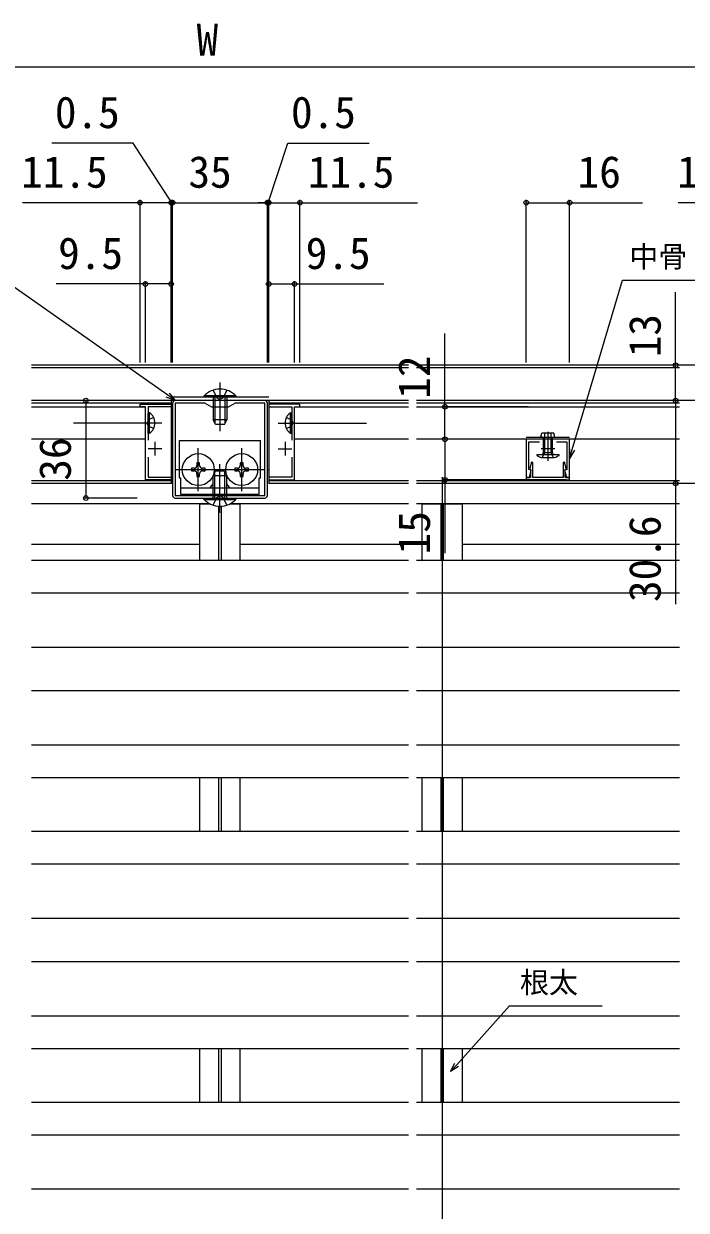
# Model space of a CAD drawing. Units: millimetres, scale not verified. Extents: x -700 to 700, y -1044 to 1038.
# Drawn here: x -269.4 to -24.9, y -546.7 to -108.8 of the extents above; entities that cross this region are included whole.
import ezdxf
from ezdxf.enums import TextEntityAlignment as Align

# ---------------------------------------------------------------- set-up
doc = ezdxf.new("R2010")
doc.units = ezdxf.units.MM
doc.header["$LTSCALE"] = 6
for name, color, linetype in [('0-3_YKK_11', 7, 'Continuous'), ('0-5_YKK_12', 2, 'Continuous'), ('0-6_YKK_13', 4, 'Continuous'), ('0-8_YKK_D', 6, 'Continuous')]:
    doc.layers.add(name, color=color, linetype=linetype)
doc.styles.add('ＭＳ ゴシック', font='')
doc.styles.get('ＭＳ ゴシック').set_extended_font_data('MS Gothic')

msp = doc.modelspace()

# ---------------------------------------------------------------- linework, layer by layer
at = {"layer": '0-3_YKK_11'}
for p, q in [((-214.48, -248.849), (-214.48, -282.849)), ((-180.48, -247.849), (-213.48, -247.849)), ((-179.48, -282.849), (-179.48, -248.849)), ((-218.48, -265.649), (-223.48, -265.649)), ((-220.98, -263.149), (-220.98, -268.149)), ((-175.48, -265.649), (-170.48, -265.649)), ((-172.98, -263.149), (-172.98, -268.149)), ((-73.48, -265.649), (-78.48, -265.649)), ((-75.98, -263.149), (-75.98, -268.149)), ((-213.48, -283.849), (-180.48, -283.849))]:
    msp.add_line(p, q, dxfattribs=at)
for points in [[(-223.48, -268.762), (-223.48, -276.149), (-214.98, -276.149), (-214.98, -277.149), (-224.48, -277.149), (-224.48, -250.149), (-226.48, -250.149), (-226.48, -249.149), (-214.98, -249.149), (-214.98, -250.149), (-223.48, -250.149), (-223.48, -262.536)], [(-170.48, -268.762), (-170.48, -276.149), (-178.98, -276.149), (-178.98, -277.149), (-169.48, -277.149), (-169.48, -250.149), (-167.48, -250.149), (-167.48, -249.149), (-178.98, -249.149), (-178.98, -250.149), (-170.48, -250.149), (-170.48, -262.536)], [(-72.867, -263.149), (-68.98, -263.149), (-68.98, -273.304), (-69.848, -273.537), (-69.121, -276.249), (-67.98, -276.249), (-67.98, -262.149), (-83.98, -262.149), (-83.98, -276.249), (-82.84, -276.249), (-82.113, -273.537), (-82.98, -273.304), (-82.98, -263.149), (-79.093, -263.149)]]:
    msp.add_lwpolyline(points, dxfattribs=at)
for points in [[(-213.48, -248.849), (-213.48, -282.849), (-180.48, -282.849), (-180.48, -248.849), (-191.382, -248.849), (-193.98, -250.349), (-199.98, -250.349), (-202.578, -248.849)], [(-83.98, -277.149), (-67.98, -277.149), (-67.98, -276.249), (-69.58, -276.249), (-69.58, -273.369), (-69.43, -273.109), (-69.29, -272.771), (-69.867, -270.62), (-70.38, -270.688), (-70.38, -276.249), (-81.58, -276.249), (-81.58, -270.688), (-82.094, -270.62), (-82.67, -272.771), (-82.53, -273.109), (-82.38, -273.369), (-82.38, -276.249), (-83.98, -276.249)]]:
    msp.add_lwpolyline(points, close=True, dxfattribs=at)
for centre, start, end in [((-213.48, -248.849), 90.00001, 179.99999), ((-180.48, -248.849), 0.00001, 89.99999), ((-213.48, -282.849), 180.00001, 269.99999), ((-180.48, -282.849), 270.00001, 359.99999)]:
    msp.add_arc(centre, 1, start, end, dxfattribs=at)
at = {"layer": '0-5_YKK_12'}
for p, q in [((-127.48, -234.849), (-266.48, -234.849)), ((-127.48, -235.749), (-266.48, -235.749)), ((-27.48, -234.849), (-124.48, -234.849)), ((-27.48, -235.749), (-124.48, -235.749)), ((-127.48, -247.849), (-266.48, -247.849)), ((-214.98, -248.849), (-266.48, -248.849)), ((-214.98, -247.849), (-214.98, -278.449)), ((-178.98, -246.649), (-214.48, -246.649)), ((-178.98, -247.849), (-178.98, -278.449)), ((-127.48, -248.849), (-178.98, -248.849)), ((-27.48, -247.849), (-124.48, -247.849)), ((-27.48, -248.849), (-124.48, -248.849)), ((-266.48, -250.149), (-224.48, -250.149)), ((-224.48, -262.149), (-224.48, -250.149)), ((-169.48, -250.149), (-127.48, -250.149)), ((-169.48, -262.149), (-169.48, -250.149)), ((-124.48, -250.149), (-27.48, -250.149)), ((-224.48, -262.149), (-266.48, -262.149)), ((-127.48, -262.149), (-169.48, -262.149)), ((-27.48, -262.149), (-124.48, -262.149)), ((-67.98, -261.449), (-83.98, -261.449)), ((-214.98, -273.349), (-214.48, -273.349)), ((-213.48, -273.349), (-211.98, -273.349)), ((-181.98, -273.349), (-180.48, -273.349)), ((-179.48, -273.349), (-178.98, -273.349)), ((-214.98, -277.449), (-266.48, -277.449)), ((-214.98, -278.449), (-266.48, -278.449)), ((-127.48, -277.449), (-178.98, -277.449)), ((-127.48, -278.449), (-178.98, -278.449)), ((-27.48, -277.449), (-124.48, -277.449)), ((-27.48, -278.449), (-124.48, -278.449)), ((-114.98, -276.185), (-114.98, -615.444)), ((-266.48, -285.849), (-200.913, -285.849)), ((-197.48, -286.834), (-197.48, -306.949)), ((-196.48, -306.949), (-196.48, -286.834)), ((-193.048, -285.849), (-127.48, -285.849)), ((-124.48, -285.849), (-27.48, -285.849)), ((-115.48, -286.049), (-115.48, -306.949)), ((-114.48, -306.949), (-114.48, -286.049)), ((-266.48, -300.849), (-204.48, -300.849)), ((-189.48, -300.849), (-127.48, -300.849)), ((-124.48, -300.849), (-122.48, -300.849)), ((-107.48, -300.849), (-27.48, -300.849)), ((-127.48, -306.949), (-266.48, -306.949)), ((-27.48, -306.949), (-124.48, -306.949)), ((-127.48, -318.949), (-266.48, -318.949)), ((-27.48, -318.949), (-124.48, -318.949)), ((-127.48, -338.949), (-266.48, -338.949)), ((-27.48, -338.949), (-124.48, -338.949)), ((-127.48, -354.949), (-266.48, -354.949)), ((-27.48, -354.949), (-124.48, -354.949)), ((-266.48, -374.949), (-127.48, -374.949)), ((-124.48, -374.949), (-27.48, -374.949)), ((-266.48, -386.949), (-127.48, -386.949)), ((-204.48, -386.949), (-204.48, -406.949)), ((-197.48, -386.949), (-197.48, -406.949)), ((-196.48, -406.949), (-196.48, -386.949)), ((-189.48, -406.949), (-189.48, -386.949)), ((-124.48, -386.949), (-27.48, -386.949)), ((-122.48, -386.949), (-122.48, -406.949)), ((-115.48, -386.949), (-115.48, -406.949)), ((-114.48, -406.949), (-114.48, -386.949)), ((-107.48, -406.949), (-107.48, -386.949)), ((-127.48, -406.949), (-266.48, -406.949)), ((-27.48, -406.949), (-124.48, -406.949)), ((-127.48, -418.949), (-266.48, -418.949)), ((-27.48, -418.949), (-124.48, -418.949)), ((-127.48, -438.949), (-266.48, -438.949)), ((-27.48, -438.949), (-124.48, -438.949)), ((-127.48, -454.949), (-266.48, -454.949)), ((-27.48, -454.949), (-124.48, -454.949)), ((-266.48, -474.949), (-127.48, -474.949)), ((-124.48, -474.949), (-27.48, -474.949)), ((-266.48, -486.949), (-127.48, -486.949)), ((-204.48, -486.949), (-204.48, -506.949)), ((-197.48, -486.949), (-197.48, -506.949)), ((-196.48, -506.949), (-196.48, -486.949)), ((-189.48, -506.949), (-189.48, -486.949)), ((-124.48, -486.949), (-27.48, -486.949)), ((-122.48, -486.949), (-122.48, -506.949)), ((-115.48, -486.949), (-115.48, -506.949)), ((-114.48, -506.949), (-114.48, -486.949)), ((-107.48, -506.949), (-107.48, -486.949)), ((-127.48, -506.949), (-266.48, -506.949)), ((-27.48, -506.949), (-124.48, -506.949)), ((-127.48, -518.949), (-266.48, -518.949)), ((-27.48, -518.949), (-124.48, -518.949)), ((-127.48, -538.949), (-266.48, -538.949)), ((-27.48, -538.949), (-124.48, -538.949))]:
    msp.add_line(p, q, dxfattribs=at)
for points in [[(-200.52, -286.049), (-204.48, -286.049), (-204.48, -306.949)], [(-189.48, -306.949), (-189.48, -286.049), (-193.44, -286.049)], [(-107.48, -306.949), (-107.48, -286.049), (-122.48, -286.049), (-122.48, -306.949)]]:
    msp.add_lwpolyline(points, dxfattribs=at)
at = {"layer": '0-6_YKK_13'}
for p, q in [((-196.98, -241.149), (-196.98, -259.149)), ((-191.08, -246.649), (-202.88, -246.649)), ((-191.08, -246.14), (-191.08, -246.649)), ((-223.48, -259.899), (-223.48, -252.399)), ((-170.48, -259.899), (-170.48, -252.399)), ((-218.48, -256.149), (-250.98, -256.149)), ((-194.48, -254.949), (-199.48, -254.949)), ((-198.68, -256.649), (-199.48, -254.949)), ((-195.28, -256.649), (-198.68, -256.649)), ((-195.28, -256.649), (-194.48, -254.949)), ((-175.48, -256.149), (-142.98, -256.149)), ((-222.971, -259.899), (-223.48, -259.899)), ((-211.98, -276.56), (-211.98, -262.56)), ((-211.98, -262.56), (-181.98, -262.56)), ((-181.98, -276.56), (-181.98, -262.56)), ((-170.989, -259.899), (-170.48, -259.899)), ((-73.755, -259.849), (-78.205, -259.849)), ((-73.83, -261.449), (-78.13, -261.449)), ((-77.63, -267.049), (-77.63, -261.449)), ((-77.13, -267.149), (-77.13, -259.849)), ((-75.98, -259.349), (-75.98, -270.049)), ((-74.83, -267.149), (-74.83, -259.849)), ((-74.33, -267.049), (-74.33, -261.449)), ((-204.98, -281.249), (-204.98, -265.449)), ((-188.98, -281.249), (-188.98, -265.449)), ((-78.03, -267.749), (-77.63, -267.049)), ((-77.63, -267.049), (-74.33, -267.049)), ((-73.93, -267.749), (-74.33, -267.049)), ((-196.98, -289.349), (-196.98, -271.349)), ((-80.08, -268.099), (-79.88, -267.749)), ((-79.88, -267.749), (-72.08, -267.749)), ((-78.46, -268.849), (-73.501, -268.849)), ((-78.087, -268.849), (-77.13, -267.149)), ((-74.83, -267.149), (-77.13, -267.149)), ((-73.874, -268.849), (-74.83, -267.149)), ((-72.08, -267.749), (-71.88, -268.099)), ((-212.88, -273.349), (-197.08, -273.349)), ((-203.48, -273.849), (-202.48, -273.849)), ((-198.68, -273.849), (-199.48, -275.549)), ((-199.48, -275.549), (-194.48, -275.549)), ((-199.48, -280.06), (-199.48, -275.549)), ((-198.826, -280.06), (-198.826, -274.159)), ((-198.68, -273.849), (-195.28, -273.849)), ((-196.98, -280.06), (-196.98, -275.06)), ((-196.88, -273.349), (-181.08, -273.349)), ((-195.28, -273.849), (-194.48, -275.549)), ((-195.135, -280.06), (-195.135, -274.159)), ((-194.48, -280.06), (-194.48, -275.549)), ((-187.48, -273.849), (-186.48, -273.849)), ((-211.48, -276.56), (-211.98, -276.56)), ((-211.48, -282.56), (-211.48, -276.56)), ((-211.48, -280.06), (-182.48, -280.06)), ((-200.552, -280.06), (-199.48, -278.56)), ((-199.48, -282.56), (-199.48, -280.06)), ((-198.826, -282.56), (-198.826, -280.06)), ((-195.135, -282.56), (-195.135, -280.06)), ((-193.409, -280.06), (-194.48, -278.56)), ((-194.48, -282.56), (-194.48, -280.06)), ((-182.48, -282.56), (-182.48, -276.56)), ((-181.98, -276.56), (-182.48, -276.56)), ((-182.48, -282.56), (-211.48, -282.56)), ((-202.88, -284.358), (-202.88, -283.849)), ((-202.88, -283.849), (-191.08, -283.849))]:
    msp.add_line(p, q, dxfattribs=at)
for points in [[(-199.48, -244.038), (-198.125, -246.816), (-196.98, -247.425)], [(-194.48, -244.038), (-195.835, -246.816), (-196.98, -247.425)], [(-191.08, -246.14), (-202.88, -246.14), (-202.88, -246.649)], [(-199.48, -246.649), (-199.48, -250.349), (-199.48, -254.949)], [(-198.826, -246.649), (-198.826, -250.349), (-198.826, -256.339)], [(-195.135, -246.649), (-195.135, -250.349), (-195.135, -256.339)], [(-194.48, -246.649), (-194.48, -250.349), (-194.48, -254.949)], [(-222.971, -259.899), (-222.971, -252.399), (-223.48, -252.399)], [(-170.989, -259.899), (-170.989, -252.399), (-170.48, -252.399)], [(-221.471, -254.099), (-223.327, -255.004), (-223.935, -256.149)], [(-221.471, -258.199), (-223.327, -257.294), (-223.935, -256.149)], [(-172.489, -254.099), (-170.634, -255.004), (-170.025, -256.149)], [(-172.489, -258.199), (-170.634, -257.294), (-170.025, -256.149)], [(-78.13, -261.449), (-78.455, -261.049), (-78.455, -260.749), (-78.205, -259.849)], [(-73.83, -261.449), (-73.505, -261.049), (-73.505, -260.749), (-73.755, -259.849)], [(-204.48, -271.849), (-204.48, -270.849), (-205.48, -270.849), (-205.48, -271.849)], [(-188.48, -271.849), (-188.48, -270.849), (-189.48, -270.849), (-189.48, -271.849)], [(-206.48, -272.849), (-207.48, -272.849), (-207.48, -273.849), (-206.48, -273.849)], [(-205.48, -274.849), (-205.48, -275.849), (-204.48, -275.849), (-204.48, -274.849)], [(-202.48, -273.849), (-202.48, -272.849), (-203.48, -272.849)], [(-190.48, -272.849), (-191.48, -272.849), (-191.48, -273.849), (-190.48, -273.849)], [(-189.48, -274.849), (-189.48, -275.849), (-188.48, -275.849), (-188.48, -274.849)], [(-186.48, -273.849), (-186.48, -272.849), (-187.48, -272.849)], [(-202.88, -284.358), (-191.08, -284.358), (-191.08, -283.849)], [(-199.48, -283.849), (-199.48, -282.849), (-199.48, -282.56)], [(-199.48, -286.46), (-198.125, -283.682), (-196.98, -283.073)], [(-198.826, -283.849), (-198.826, -282.849), (-198.826, -282.56)], [(-194.48, -286.46), (-195.835, -283.682), (-196.98, -283.073)], [(-195.135, -283.849), (-195.135, -282.849), (-195.135, -282.56)], [(-194.48, -283.849), (-194.48, -282.849), (-194.48, -282.56)]]:
    msp.add_lwpolyline(points, dxfattribs=at)
for centre in [(-204.98, -273.349), (-188.98, -273.349)]:
    msp.add_circle(centre, 5.9, dxfattribs=at)
for centre, radius, start, end in [((-196.98, -251.881), 8.232, 44.2189, 135.7811), ((-225.507, -256.149), 4.527, 304.06671, 55.93329), ((-168.453, -256.149), 4.527, 124.06671, 235.93329), ((-75.98, -261.365), 7.884, 238.66339, 251.67017), ((-75.98, -261.365), 7.884, 288.32983, 301.33661), ((-206.48, -271.849), 1, 270, 0), ((-206.48, -274.849), 1, 0, 90), ((-203.48, -271.849), 1, 180, 270), ((-203.48, -274.849), 1, 90, 180), ((-190.48, -271.849), 1, 270, 0), ((-190.48, -274.849), 1, 0, 90), ((-187.48, -271.849), 1, 180, 270), ((-187.48, -274.849), 1, 90, 180), ((-196.98, -278.617), 8.232, 224.2189, 315.7811)]:
    msp.add_arc(centre, radius, start, end, dxfattribs=at)
at = {"layer": '0-8_YKK_D'}
for p, q in [((89.02, -124.849), (-482.98, -124.849)), ((-226.48, -233.849), (-226.48, -173.849)), ((-214.98, -174.849), (-218.38, -174.849)), ((-214.98, -233.849), (-214.98, -173.849)), ((-214.98, -233.849), (-214.98, -173.849)), ((-214.48, -174.849), (-214.98, -174.849)), ((-214.48, -174.849), (-214.98, -174.849)), ((-214.48, -233.849), (-214.48, -173.849)), ((-214.48, -233.849), (-214.48, -173.849)), ((-214.48, -174.849), (-179.48, -174.849)), ((-214.48, -174.849), (-211.08, -174.849)), ((-179.48, -174.849), (-182.88, -174.849)), ((-179.48, -233.849), (-179.48, -173.849)), ((-179.48, -233.849), (-179.48, -173.849)), ((-179.48, -174.849), (-178.98, -174.849)), ((-179.48, -174.849), (-178.98, -174.849)), ((-178.98, -233.849), (-178.98, -173.849)), ((-178.98, -233.849), (-178.98, -173.849)), ((-178.98, -174.849), (-175.58, -174.849)), ((-167.48, -233.849), (-167.48, -173.849)), ((-83.98, -233.849), (-83.98, -173.849)), ((-67.98, -233.849), (-67.98, -173.849)), ((-224.48, -233.849), (-224.48, -203.849)), ((-214.98, -233.849), (-214.98, -203.849)), ((-178.978, -233.849), (-178.978, -203.849)), ((-169.48, -233.849), (-169.48, -203.849)), ((14.52, -234.849), (-29.865, -234.849)), ((-227.48, -247.849), (-247.48, -247.849)), ((-246.48, -247.849), (-246.48, -283.849)), ((14.52, -247.849), (-29.865, -247.849)), ((14.52, -247.849), (-29.865, -247.849)), ((-83.333, -250.149), (-114.98, -250.149)), ((-69.28, -262.149), (-114.98, -262.149)), ((-84.68, -262.149), (-114.98, -262.149)), ((-69.28, -277.149), (-114.98, -277.149)), ((14.52, -278.449), (-29.865, -278.449)), ((-227.48, -283.849), (-247.48, -283.849))]:
    msp.add_line(p, q, dxfattribs=at)
for points in [[(-214.73, -174.849), (-229.072, -152.849), (-259.072, -152.849)], [(-179.23, -174.849), (-171.969, -152.849), (-141.969, -152.849)], [(-214.98, -174.849), (-226.48, -174.849), (-269.88, -174.849)], [(-178.98, -174.849), (-167.48, -174.849), (-124.08, -174.849)], [(-83.98, -174.849), (-67.98, -174.849), (-41.035, -174.849)], [(27.02, -174.849), (15.52, -174.849), (-27.88, -174.849)], [(-213.48, -247.849), (-216.262, -245.894), (-274.499, -204.954), (-380.549, -204.954)], [(-214.98, -204.849), (-224.48, -204.849), (-257.426, -204.849)], [(-178.978, -204.849), (-169.48, -204.849), (-136.535, -204.849)], [(-67.98, -269.199), (-67.011, -265.94), (-48.424, -203.419), (-16.18, -203.419)], [(-28.865, -247.849), (-28.865, -234.849), (-28.865, -207.813)], [(-113.98, -262.149), (-113.98, -250.149), (-113.98, -223.113)], [(-215.738, -245.148), (-213.48, -247.849), (-216.786, -246.639)], [(-28.865, -247.849), (-28.865, -278.449), (-28.865, -323.031)], [(-113.98, -262.149), (-113.98, -277.149), (-113.98, -304.185)], [(-66.138, -266.2), (-67.98, -269.199), (-67.885, -265.68)], [(-111.884, -495.498), (-109.617, -492.964), (-90.209, -471.263), (-56.02, -471.263)], [(-108.938, -493.571), (-111.884, -495.498), (-110.296, -492.356)]]:
    msp.add_lwpolyline(points, dxfattribs=at)
for centre in [(-226.48, -174.849), (-214.98, -174.849), (-214.98, -174.849), (-214.48, -174.849), (-214.48, -174.849), (-179.48, -174.849), (-179.48, -174.849), (-178.98, -174.849), (-178.98, -174.849), (-167.48, -174.849), (-83.98, -174.849), (-67.98, -174.849), (-224.48, -204.849), (-214.98, -204.849), (-178.978, -204.849), (-169.48, -204.849), (-28.865, -234.849), (-246.48, -247.849), (-113.98, -250.149), (-28.865, -247.849), (-28.865, -247.849), (-113.98, -262.149), (-113.98, -262.149), (-113.98, -277.149), (-28.865, -278.449), (-246.48, -283.849)]:
    msp.add_circle(centre, 0.85, dxfattribs=at)

# ---------------------------------------------------------------- texts
at = {"layer": '0-8_YKK_D', "style": 'ＭＳ ゴシック'}
for s, height, p in [('W', 11.73, (-205.617, -124.049)), ('0.5', 11.73, (-257.89, -150.849)), ('0.5', 11.73, (-170.788, -150.849)), ('11.5', 11.73, (-270.335, -172.849)), ('35', 11.73, (-208.617, -172.849)), ('11.5', 11.73, (-164.535, -172.849)), ('16', 11.73, (-65.035, -172.849)), ('11.5', 11.73, (-28.334, -172.849)), ('9.5', 11.73, (-256.698, -202.849)), ('9.5', 11.73, (-165.353, -202.849)), ('中骨', 7.845, (-45.969, -201.021)), ('根太', 7.845, (-86.296, -468.865))]:
    msp.add_text(s, height=height, dxfattribs=at).set_placement(p, align=Align.BOTTOM_LEFT)
for s, p in [('13', (-30.865, -231.904)), ('12', (-115.98, -247.204)), ('36', (-248.48, -277.44)), ('15', (-115.98, -304.64)), ('30.6', (-30.865, -322.213))]:
    msp.add_text(s, height=11.73, rotation=90, dxfattribs=at).set_placement(p, align=Align.BOTTOM_LEFT)

doc.saveas('drawing.dxf')
